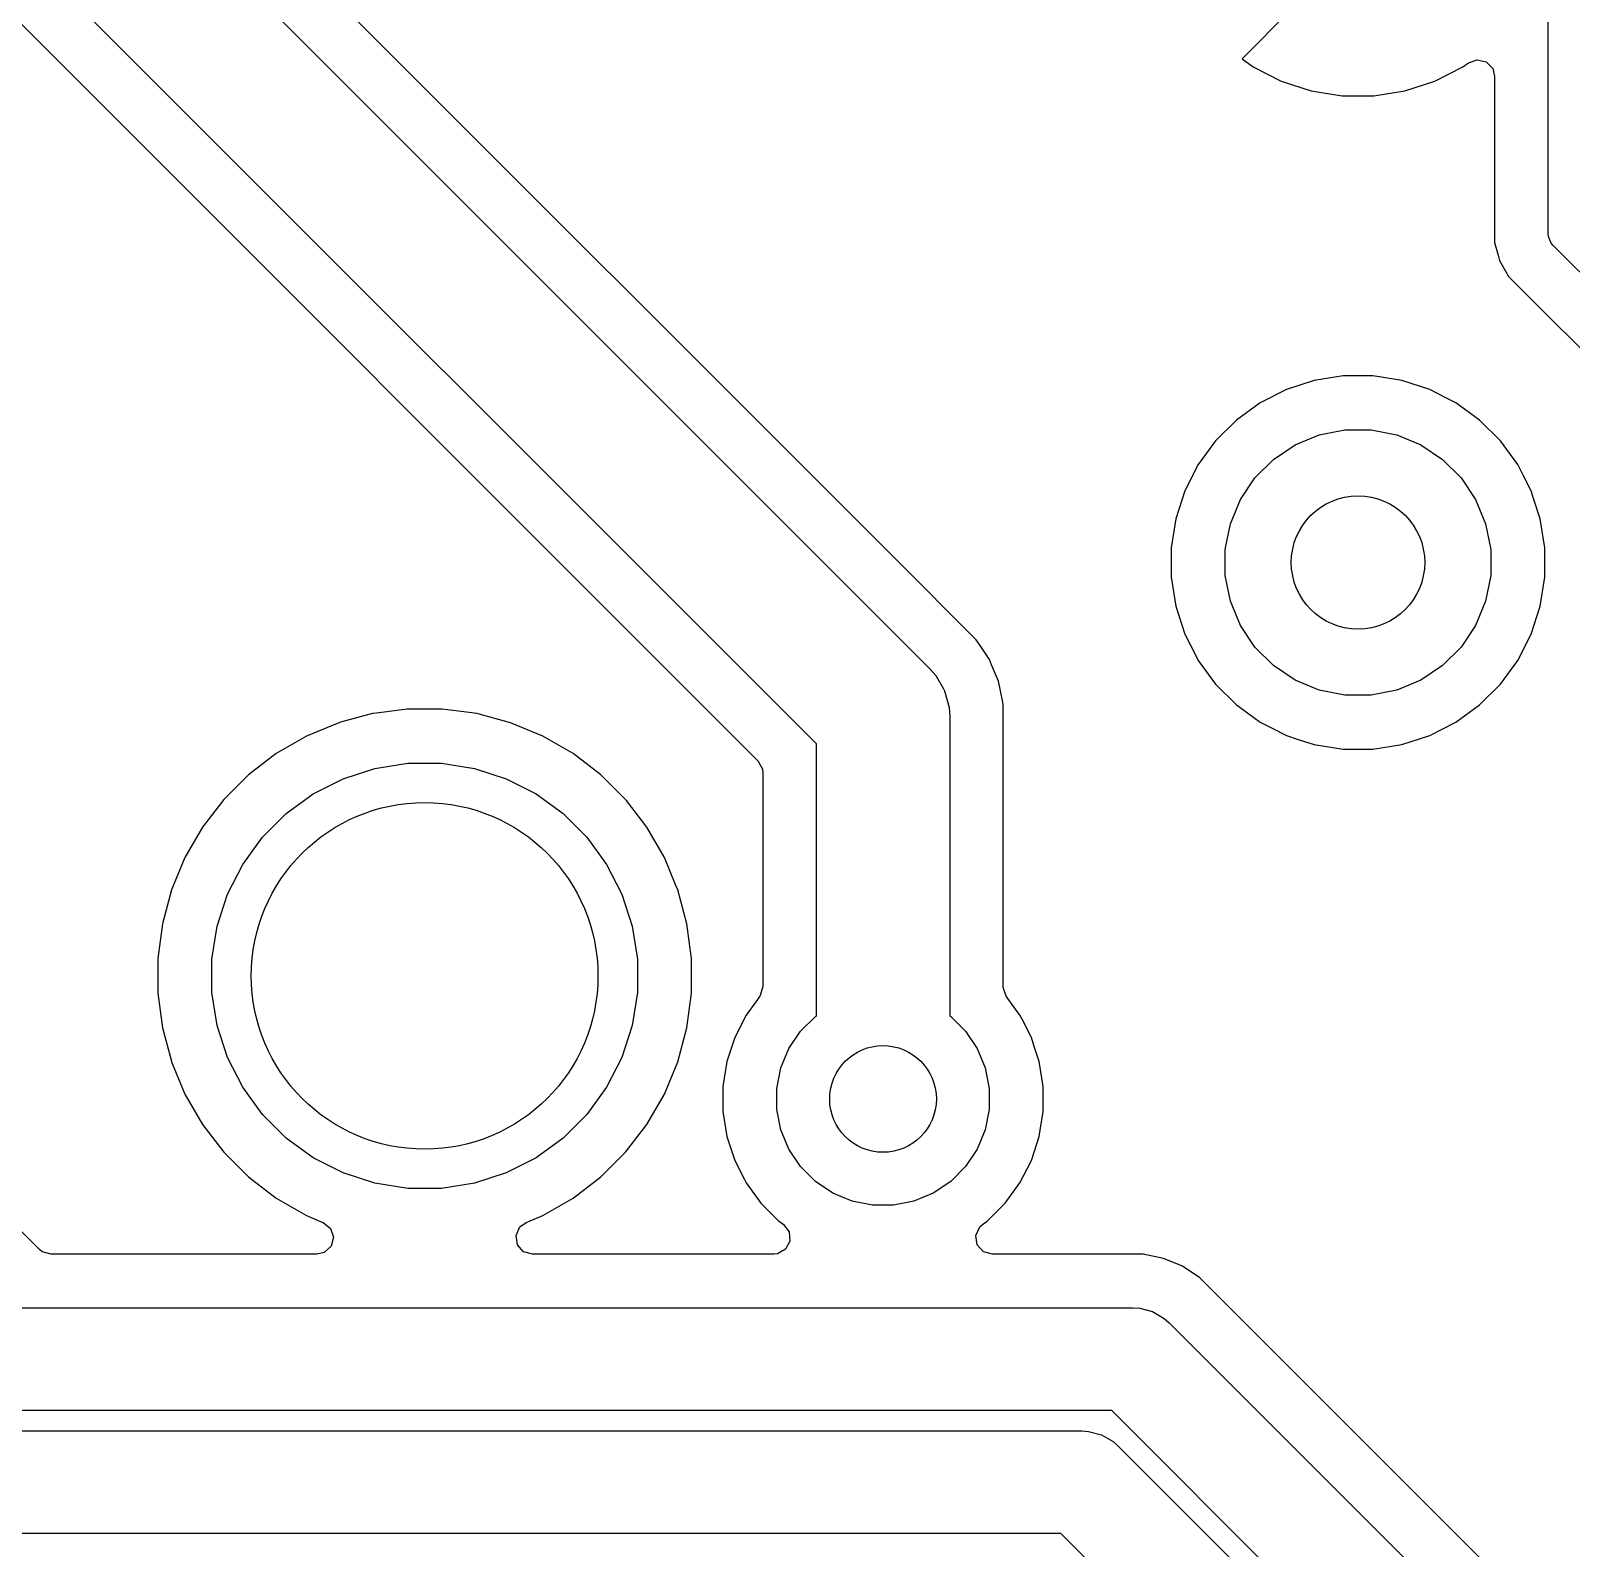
# Model space of a CAD drawing. Extents: x 0.71 to 7.56, y -5.16 to -0.79.
# Drawn here: x 2.551 to 3.0059, y -1.728 to -1.28 of the extents above; entities that cross this region are included whole.
import ezdxf

# ---------------------------------------------------------------- set-up
doc = ezdxf.new("R2010")
doc.units = 0
doc.header["$MEASUREMENT"] = 0
doc.layers.add('BLACK', color=7, linetype='CONTINUOUS')

msp = doc.modelspace()

# ---------------------------------------------------------------- linework, layer by layer
at = {"layer": 'BLACK', "linetype": 'CONTINUOUS'}
for p, q in [((2.33869, -0.99059), (2.81658, -1.46848)), ((2.78298, -1.49056), (2.31051, -1.01809)), ((2.30541, -1.03528), (2.76578, -1.49566)), ((2.99902, -1.33983), (2.99902, -1.06385)), ((2.80307, -1.43267), (2.60917, -1.23877)), ((2.92301, -1.27398), (2.9087, -1.28829)), ((2.9087, -1.28829), (2.91196, -1.29067)), ((2.91196, -1.29067), (2.92024, -1.29489)), ((2.96558, -1.29489), (2.97387, -1.29067)), ((2.97387, -1.29067), (2.9755, -1.28948)), ((2.9755, -1.28948), (2.97809, -1.28856)), ((2.97809, -1.28856), (2.98077, -1.28918)), ((2.98077, -1.28918), (2.98268, -1.29115)), ((2.98268, -1.29115), (2.98325, -1.29343)), ((2.92024, -1.29489), (2.92908, -1.29776)), ((2.95674, -1.29776), (2.96558, -1.29489)), ((2.98325, -1.29343), (2.98325, -1.33681)), ((2.92908, -1.29776), (2.92908, -1.29776)), ((2.92908, -1.29776), (2.93827, -1.29921)), ((2.93827, -1.29921), (2.94756, -1.29921)), ((2.94756, -1.29921), (2.95674, -1.29776)), ((2.98325, -1.33681), (2.98325, -1.33681)), ((2.98325, -1.33681), (2.98325, -1.33711)), ((2.98325, -1.33711), (2.98325, -1.34255)), ((2.99911, -1.34079), (2.99902, -1.33983)), ((2.99985, -1.34256), (2.99911, -1.34079)), ((2.98325, -1.34255), (2.98426, -1.34632)), ((2.99985, -1.34257), (2.99985, -1.34256)), ((3.00046, -1.34331), (2.99985, -1.34257)), ((3.0611, -1.40396), (3.00046, -1.34331)), ((2.98426, -1.34632), (2.98426, -1.34632)), ((2.98426, -1.34632), (2.98466, -1.34782)), ((2.98466, -1.34782), (2.98466, -1.34782)), ((2.98466, -1.34782), (2.98738, -1.35253)), ((2.98738, -1.35253), (2.98738, -1.35253)), ((2.98738, -1.35253), (2.99151, -1.35666)), ((2.99151, -1.35666), (2.99151, -1.35666)), ((2.99151, -1.35666), (3.05153, -1.41668)), ((2.93608, -1.38227), (2.93, -1.38323)), ((2.93857, -1.38187), (2.93608, -1.38227)), ((2.94725, -1.38187), (2.93857, -1.38187)), ((2.95047, -1.38238), (2.94725, -1.38187)), ((2.95582, -1.38323), (2.95047, -1.38238)), ((2.92175, -1.38591), (2.91401, -1.38985)), ((2.93, -1.38323), (2.92175, -1.38591)), ((2.92175, -1.38591), (2.92175, -1.38591)), ((2.96408, -1.38591), (2.95582, -1.38323)), ((2.96905, -1.38845), (2.96408, -1.38591)), ((2.96408, -1.38591), (2.96408, -1.38591)), ((2.91401, -1.38985), (2.90699, -1.39495)), ((2.97181, -1.38985), (2.96905, -1.38845)), ((2.97883, -1.39495), (2.97181, -1.38985)), ((2.97181, -1.38985), (2.97181, -1.38985)), ((2.97181, -1.38985), (2.97181, -1.38985)), ((2.90699, -1.39495), (2.90086, -1.40109)), ((2.90699, -1.39495), (2.90699, -1.39495)), ((2.98497, -1.40109), (2.97883, -1.39495)), ((2.97883, -1.39495), (2.97883, -1.39495)), ((2.92435, -1.40229), (2.93148, -1.39933)), ((2.93148, -1.39933), (2.93905, -1.39783)), ((2.93905, -1.39783), (2.94677, -1.39783)), ((2.94677, -1.39783), (2.95434, -1.39933)), ((2.95434, -1.39933), (2.96147, -1.40229)), ((2.90086, -1.40109), (2.89576, -1.40811)), ((2.90086, -1.40109), (2.90086, -1.40109)), ((2.91794, -1.40657), (2.92435, -1.40229)), ((2.96147, -1.40229), (2.96789, -1.40657)), ((2.98789, -1.40511), (2.98497, -1.40109)), ((2.98497, -1.40109), (2.98497, -1.40109)), ((2.99007, -1.40811), (2.98789, -1.40511)), ((2.89576, -1.40811), (2.89182, -1.41584)), ((2.91248, -1.41203), (2.91794, -1.40657)), ((2.96789, -1.40657), (2.97335, -1.41203)), ((2.99179, -1.41147), (2.99007, -1.40811)), ((2.90819, -1.41845), (2.91248, -1.41203)), ((2.97335, -1.41203), (2.97763, -1.41845)), ((2.99401, -1.41584), (2.99179, -1.41147)), ((2.89182, -1.41584), (2.88913, -1.4241)), ((2.89182, -1.41584), (2.89182, -1.41584)), ((2.90524, -1.42558), (2.90819, -1.41845)), ((2.97763, -1.41845), (2.98059, -1.42558)), ((2.99475, -1.41811), (2.99401, -1.41584)), ((2.99401, -1.41584), (2.99401, -1.41584)), ((2.99669, -1.4241), (2.99475, -1.41811)), ((2.88913, -1.4241), (2.88778, -1.43267)), ((2.90373, -1.43315), (2.90524, -1.42558)), ((2.98059, -1.42558), (2.98209, -1.43315)), ((2.99805, -1.43267), (2.99669, -1.4241)), ((2.80633, -1.43593), (2.80307, -1.43267)), ((2.88778, -1.43267), (2.88778, -1.44135)), ((2.99805, -1.44135), (2.99805, -1.43267)), ((2.8302, -1.4598), (2.80633, -1.43593)), ((2.90373, -1.44087), (2.90373, -1.43315)), ((2.98209, -1.43315), (2.98209, -1.44087)), ((2.88778, -1.44135), (2.88913, -1.44992)), ((2.90524, -1.44844), (2.90373, -1.44087)), ((2.98209, -1.44087), (2.98059, -1.44844)), ((2.99669, -1.44992), (2.99805, -1.44135)), ((2.88913, -1.44992), (2.89182, -1.45817)), ((2.90819, -1.45557), (2.90524, -1.44844)), ((2.98059, -1.44844), (2.97763, -1.45557)), ((2.99401, -1.45817), (2.99669, -1.44992)), ((2.83152, -1.46178), (2.8302, -1.4598)), ((2.8302, -1.4598), (2.8302, -1.4598)), ((2.89182, -1.45817), (2.89182, -1.45817)), ((2.89182, -1.45817), (2.8935, -1.46147)), ((2.91248, -1.46198), (2.90819, -1.45557)), ((2.97763, -1.45557), (2.97335, -1.46198)), ((2.99007, -1.46591), (2.99401, -1.45817)), ((2.83408, -1.46561), (2.83152, -1.46178)), ((2.8935, -1.46147), (2.8956, -1.46561)), ((2.91794, -1.46744), (2.91248, -1.46198)), ((2.97335, -1.46198), (2.96789, -1.46744)), ((2.81658, -1.46848), (2.81828, -1.47042)), ((2.83473, -1.46719), (2.83408, -1.46561)), ((2.83675, -1.47206), (2.83473, -1.46719)), ((2.8956, -1.46561), (2.89576, -1.46591)), ((2.89576, -1.46591), (2.90086, -1.47293)), ((2.92435, -1.47173), (2.91794, -1.46744)), ((2.96789, -1.46744), (2.96147, -1.47173)), ((2.98497, -1.47293), (2.99007, -1.46591)), ((2.81828, -1.47042), (2.81828, -1.47042)), ((2.81828, -1.47042), (2.82053, -1.47432)), ((2.83732, -1.47493), (2.83675, -1.47206)), ((2.90086, -1.47293), (2.90086, -1.47293)), ((2.90086, -1.47293), (2.90699, -1.47906)), ((2.93148, -1.47468), (2.92435, -1.47173)), ((2.96147, -1.47173), (2.95434, -1.47468)), ((2.97883, -1.47906), (2.98497, -1.47293)), ((2.82053, -1.47432), (2.82085, -1.47487)), ((2.82085, -1.47487), (2.82218, -1.47983)), ((2.83799, -1.47827), (2.83732, -1.47493)), ((2.93905, -1.47619), (2.93148, -1.47468)), ((2.94677, -1.47619), (2.93905, -1.47619)), ((2.95434, -1.47468), (2.94677, -1.47619)), ((2.65192, -1.48164), (2.64251, -1.48417)), ((2.65306, -1.48149), (2.65192, -1.48164)), ((2.66216, -1.4803), (2.65306, -1.48149)), ((2.67249, -1.4803), (2.66216, -1.4803)), ((2.66216, -1.4803), (2.66216, -1.4803)), ((2.68045, -1.48134), (2.67249, -1.4803)), ((2.67249, -1.4803), (2.67249, -1.4803)), ((2.68272, -1.48164), (2.68045, -1.48134)), ((2.69269, -1.48432), (2.68272, -1.48164)), ((2.82218, -1.47983), (2.82218, -1.47983)), ((2.82218, -1.47983), (2.82235, -1.4824)), ((2.82235, -1.4824), (2.82235, -1.57086)), ((2.83811, -1.47891), (2.83799, -1.47827)), ((2.83799, -1.47827), (2.83799, -1.47827)), ((2.83811, -1.5622), (2.83811, -1.47891)), ((2.90699, -1.47906), (2.90699, -1.47906)), ((2.90699, -1.47906), (2.91214, -1.4828)), ((2.97181, -1.48417), (2.97883, -1.47906)), ((2.64195, -1.48432), (2.63241, -1.48827)), ((2.64251, -1.48417), (2.64195, -1.48432)), ((2.64195, -1.48432), (2.64195, -1.48432)), ((2.70223, -1.48827), (2.69269, -1.48432)), ((2.69269, -1.48432), (2.69269, -1.48432)), ((2.69269, -1.48432), (2.69269, -1.48432)), ((2.91214, -1.4828), (2.91401, -1.48417)), ((2.91401, -1.48417), (2.91773, -1.48606)), ((2.91773, -1.48606), (2.92175, -1.48811)), ((2.96408, -1.48811), (2.97181, -1.48417)), ((2.63241, -1.48827), (2.62347, -1.49343)), ((2.63241, -1.48827), (2.63241, -1.48827)), ((2.71117, -1.49343), (2.70223, -1.48827)), ((2.70223, -1.48827), (2.70223, -1.48827)), ((2.78298, -1.57086), (2.78298, -1.49056)), ((2.92175, -1.48811), (2.92175, -1.48811)), ((2.92175, -1.48811), (2.92528, -1.48925)), ((2.92528, -1.48925), (2.93, -1.49079)), ((2.93, -1.49079), (2.93857, -1.49215)), ((2.94725, -1.49215), (2.95582, -1.49079)), ((2.95582, -1.49079), (2.96408, -1.48811)), ((2.62347, -1.49343), (2.61528, -1.49971)), ((2.65262, -1.4978), (2.66238, -1.49626)), ((2.66238, -1.49626), (2.67227, -1.49626)), ((2.67227, -1.49626), (2.68203, -1.4978)), ((2.71936, -1.49971), (2.71117, -1.49343)), ((2.76578, -1.49566), (2.7671, -1.49807)), ((2.93857, -1.49215), (2.93857, -1.49215)), ((2.93857, -1.49215), (2.94725, -1.49215)), ((2.94725, -1.49215), (2.94725, -1.49215)), ((2.61528, -1.49971), (2.60798, -1.50701)), ((2.63441, -1.50535), (2.64322, -1.50086)), ((2.64322, -1.50086), (2.65262, -1.4978)), ((2.68203, -1.4978), (2.69143, -1.50086)), ((2.69143, -1.50086), (2.70024, -1.50535)), ((2.72666, -1.50701), (2.71936, -1.49971)), ((2.71936, -1.49971), (2.71936, -1.49971)), ((2.7671, -1.49807), (2.76721, -1.49911)), ((2.76721, -1.49911), (2.76721, -1.5622)), ((2.62641, -1.51116), (2.63441, -1.50535)), ((2.70024, -1.50535), (2.70823, -1.51116)), ((2.60798, -1.50701), (2.6017, -1.5152)), ((2.72688, -1.50729), (2.72666, -1.50701)), ((2.72666, -1.50701), (2.72666, -1.50701)), ((2.72666, -1.50701), (2.72666, -1.50701)), ((2.73295, -1.5152), (2.72688, -1.50729)), ((2.61942, -1.51814), (2.62641, -1.51116)), ((2.70823, -1.51116), (2.71522, -1.51814)), ((2.6017, -1.5152), (2.59653, -1.52415)), ((2.61361, -1.52614), (2.61942, -1.51814)), ((2.71522, -1.51814), (2.72103, -1.52614)), ((2.73811, -1.52415), (2.73295, -1.5152)), ((2.59653, -1.52415), (2.59258, -1.53368)), ((2.59653, -1.52415), (2.59653, -1.52415)), ((2.60913, -1.53495), (2.61361, -1.52614)), ((2.72103, -1.52614), (2.72552, -1.53495)), ((2.74151, -1.53235), (2.73811, -1.52415)), ((2.73811, -1.52415), (2.73811, -1.52415)), ((2.74206, -1.53368), (2.74151, -1.53235)), ((2.59258, -1.53368), (2.59, -1.54332)), ((2.59258, -1.53368), (2.59258, -1.53368)), ((2.60607, -1.54435), (2.60913, -1.53495)), ((2.72552, -1.53495), (2.72857, -1.54435)), ((2.74474, -1.54366), (2.74206, -1.53368)), ((2.58991, -1.54366), (2.58856, -1.55389)), ((2.59, -1.54332), (2.58991, -1.54366)), ((2.60452, -1.55411), (2.60607, -1.54435)), ((2.72857, -1.54435), (2.73012, -1.55411)), ((2.74608, -1.55389), (2.74474, -1.54366)), ((2.55358, -1.63985), (2.46191, -1.54819)), ((2.58856, -1.55389), (2.58856, -1.55389)), ((2.58856, -1.55389), (2.58856, -1.56422)), ((2.60452, -1.564), (2.60452, -1.55411)), ((2.73012, -1.55411), (2.73012, -1.564)), ((2.74608, -1.56422), (2.74608, -1.55389)), ((2.58856, -1.56422), (2.58991, -1.57445)), ((2.60607, -1.57376), (2.60452, -1.564)), ((2.73012, -1.564), (2.72857, -1.57376)), ((2.74474, -1.57445), (2.74608, -1.56422)), ((2.76721, -1.5622), (2.76643, -1.56484)), ((2.83812, -1.56248), (2.83811, -1.5622)), ((2.83905, -1.56507), (2.83812, -1.56248)), ((2.76506, -1.56674), (2.76224, -1.57063)), ((2.76628, -1.56507), (2.76506, -1.56674)), ((2.76643, -1.56484), (2.76628, -1.56507)), ((2.84309, -1.57063), (2.83905, -1.56507)), ((2.76224, -1.57063), (2.75886, -1.57726)), ((2.77831, -1.57542), (2.78268, -1.57105)), ((2.78268, -1.57105), (2.78298, -1.57086)), ((2.82235, -1.57086), (2.82264, -1.57105)), ((2.82264, -1.57105), (2.82701, -1.57542)), ((2.84382, -1.57206), (2.84309, -1.57063)), ((2.84646, -1.57726), (2.84382, -1.57206)), ((2.58991, -1.57445), (2.59254, -1.58427)), ((2.60913, -1.58316), (2.60607, -1.57376)), ((2.72857, -1.57376), (2.72552, -1.58316)), ((2.74206, -1.58443), (2.74474, -1.57445)), ((2.75886, -1.57726), (2.75656, -1.58433)), ((2.77488, -1.58055), (2.77831, -1.57542)), ((2.82701, -1.57542), (2.83044, -1.58055)), ((2.84731, -1.57988), (2.84646, -1.57726)), ((2.84646, -1.57726), (2.84646, -1.57726)), ((2.84646, -1.57726), (2.84646, -1.57726)), ((2.77252, -1.58626), (2.77488, -1.58055)), ((2.83044, -1.58055), (2.8328, -1.58626)), ((2.84876, -1.58433), (2.84731, -1.57988)), ((2.59254, -1.58427), (2.59258, -1.58443)), ((2.59258, -1.58443), (2.59258, -1.58443)), ((2.59258, -1.58443), (2.59653, -1.59396)), ((2.61361, -1.59197), (2.60913, -1.58316)), ((2.72552, -1.58316), (2.72103, -1.59197)), ((2.73811, -1.59396), (2.74206, -1.58443)), ((2.75656, -1.58433), (2.7554, -1.59168)), ((2.77132, -1.59231), (2.77252, -1.58626)), ((2.8328, -1.58626), (2.83401, -1.59231)), ((2.84993, -1.59168), (2.84876, -1.58433)), ((2.7554, -1.59168), (2.7554, -1.59912)), ((2.84993, -1.59912), (2.84993, -1.59168)), ((2.59653, -1.59396), (2.59653, -1.59396)), ((2.59653, -1.59396), (2.6017, -1.60291)), ((2.61942, -1.59997), (2.61361, -1.59197)), ((2.72103, -1.59197), (2.71522, -1.59997)), ((2.73295, -1.60291), (2.73811, -1.59396)), ((2.77132, -1.59849), (2.77132, -1.59231)), ((2.83401, -1.59231), (2.83401, -1.59849)), ((2.62641, -1.60695), (2.61942, -1.59997)), ((2.71522, -1.59997), (2.70823, -1.60695)), ((2.7554, -1.59912), (2.75656, -1.60647)), ((2.77252, -1.60454), (2.77132, -1.59849)), ((2.83401, -1.59849), (2.8328, -1.60454)), ((2.84905, -1.60467), (2.84993, -1.59912)), ((2.6017, -1.60291), (2.60798, -1.6111)), ((2.72666, -1.6111), (2.73295, -1.60291)), ((2.77488, -1.61025), (2.77252, -1.60454)), ((2.8328, -1.60454), (2.83044, -1.61025)), ((2.84876, -1.60647), (2.84905, -1.60467)), ((2.63441, -1.61276), (2.62641, -1.60695)), ((2.70823, -1.60695), (2.70024, -1.61276)), ((2.75656, -1.60647), (2.75886, -1.61354)), ((2.84646, -1.61354), (2.84876, -1.60647)), ((2.60798, -1.6111), (2.60798, -1.6111)), ((2.60798, -1.6111), (2.61528, -1.6184)), ((2.64322, -1.61725), (2.63441, -1.61276)), ((2.70024, -1.61276), (2.69143, -1.61725)), ((2.71936, -1.6184), (2.72666, -1.6111)), ((2.72666, -1.6111), (2.72666, -1.6111)), ((2.72666, -1.6111), (2.72666, -1.6111)), ((2.75886, -1.61354), (2.76175, -1.61923)), ((2.77831, -1.61538), (2.77488, -1.61025)), ((2.83044, -1.61025), (2.82701, -1.61538)), ((2.84309, -1.62017), (2.84646, -1.61354)), ((2.61528, -1.6184), (2.61528, -1.6184)), ((2.61528, -1.6184), (2.62347, -1.62468)), ((2.65262, -1.62031), (2.64322, -1.61725)), ((2.69143, -1.61725), (2.68203, -1.62031)), ((2.71117, -1.62468), (2.71936, -1.6184)), ((2.71936, -1.6184), (2.71936, -1.6184)), ((2.71936, -1.6184), (2.71936, -1.6184)), ((2.78268, -1.61975), (2.77831, -1.61538)), ((2.82701, -1.61538), (2.82264, -1.61975)), ((2.66238, -1.62185), (2.65262, -1.62031)), ((2.67227, -1.62185), (2.66238, -1.62185)), ((2.68203, -1.62031), (2.67227, -1.62185)), ((2.76175, -1.61923), (2.76224, -1.62017)), ((2.76224, -1.62017), (2.76661, -1.62619)), ((2.78781, -1.62318), (2.78268, -1.61975)), ((2.79352, -1.62554), (2.78781, -1.62318)), ((2.81751, -1.62318), (2.8118, -1.62554)), ((2.82264, -1.61975), (2.81751, -1.62318)), ((2.83871, -1.62619), (2.84309, -1.62017)), ((2.62347, -1.62468), (2.63241, -1.62984)), ((2.70223, -1.62984), (2.71117, -1.62468)), ((2.76661, -1.62619), (2.77187, -1.63145)), ((2.79957, -1.62675), (2.79352, -1.62554)), ((2.80575, -1.62675), (2.79957, -1.62675)), ((2.8118, -1.62554), (2.80575, -1.62675)), ((2.83345, -1.63145), (2.83871, -1.62619)), ((2.63241, -1.62984), (2.63241, -1.62984)), ((2.63241, -1.62984), (2.63241, -1.62984)), ((2.63241, -1.62984), (2.63652, -1.63154)), ((2.63652, -1.63154), (2.63736, -1.63189)), ((2.63736, -1.63189), (2.6395, -1.63362)), ((2.69547, -1.6332), (2.69729, -1.63189)), ((2.69729, -1.63189), (2.69778, -1.63169)), ((2.69778, -1.63169), (2.70223, -1.62984)), ((2.77187, -1.63145), (2.77265, -1.63202)), ((2.77265, -1.63202), (2.77325, -1.63245)), ((2.77325, -1.63245), (2.77493, -1.63463)), ((2.83126, -1.6332), (2.83208, -1.63245)), ((2.83208, -1.63245), (2.83345, -1.63145)), ((2.6395, -1.63362), (2.64037, -1.63623)), ((2.64037, -1.63623), (2.63969, -1.63889)), ((2.69433, -1.63571), (2.69547, -1.6332)), ((2.69472, -1.63843), (2.69433, -1.63571)), ((2.77516, -1.63737), (2.77388, -1.6398)), ((2.77493, -1.63463), (2.77516, -1.63737)), ((2.83011, -1.63571), (2.83126, -1.6332)), ((2.8305, -1.63843), (2.83011, -1.63571)), ((2.55439, -1.64051), (2.55358, -1.63985)), ((2.55703, -1.64128), (2.55439, -1.64051)), ((2.63549, -1.64128), (2.55703, -1.64128)), ((2.63767, -1.64077), (2.63549, -1.64128)), ((2.63969, -1.63889), (2.63767, -1.64077)), ((2.69652, -1.64051), (2.69472, -1.63843)), ((2.69916, -1.64128), (2.69652, -1.64051)), ((2.77038, -1.64128), (2.69916, -1.64128)), ((2.77148, -1.64116), (2.77038, -1.64128)), ((2.77388, -1.6398), (2.77148, -1.64116)), ((2.83231, -1.64051), (2.8305, -1.63843)), ((2.83495, -1.64128), (2.83231, -1.64051)), ((2.87951, -1.64128), (2.83495, -1.64128)), ((2.88549, -1.64247), (2.87951, -1.64128)), ((2.87951, -1.64128), (2.87951, -1.64128)), ((2.89112, -1.6448), (2.88549, -1.64247)), ((2.88549, -1.64247), (2.88549, -1.64247)), ((2.89618, -1.64819), (2.89112, -1.6448)), ((2.89112, -1.6448), (2.89112, -1.6448)), ((3.03385, -1.78585), (2.89618, -1.64819)), ((2.89618, -1.64819), (2.89618, -1.64819)), ((2.54848, -1.65705), (2.87647, -1.65705)), ((2.87647, -1.65705), (2.87845, -1.65718)), ((2.87845, -1.65718), (2.88227, -1.6582)), ((2.88227, -1.6582), (2.8857, -1.66018)), ((2.8857, -1.66018), (2.88719, -1.66149)), ((2.88719, -1.66149), (3.02875, -1.80305)), ((2.87019, -1.68737), (2.5422, -1.68737)), ((3.01175, -1.82893), (2.87019, -1.68737)), ((2.5334, -1.69344), (2.8614, -1.69344)), ((2.8614, -1.69344), (2.86338, -1.69357)), ((2.86338, -1.69357), (2.8672, -1.69459)), ((2.8672, -1.69459), (2.87062, -1.69657)), ((2.87062, -1.69657), (2.87211, -1.69788)), ((2.87211, -1.69788), (3.01368, -1.83944)), ((2.85512, -1.72375), (2.52713, -1.72375)), ((2.99668, -1.86531), (2.85512, -1.72375))]:
    msp.add_line(p, q, dxfattribs=at)
at = {"layer": 'BLACK'}
for centre, radius in [((2.94291, -1.43701), 0.01969), ((2.66732, -1.55906), 0.05118), ((2.80266, -1.5954), 0.01575)]:
    msp.add_circle(centre, radius, dxfattribs=at)

doc.saveas('drawing.dxf')
